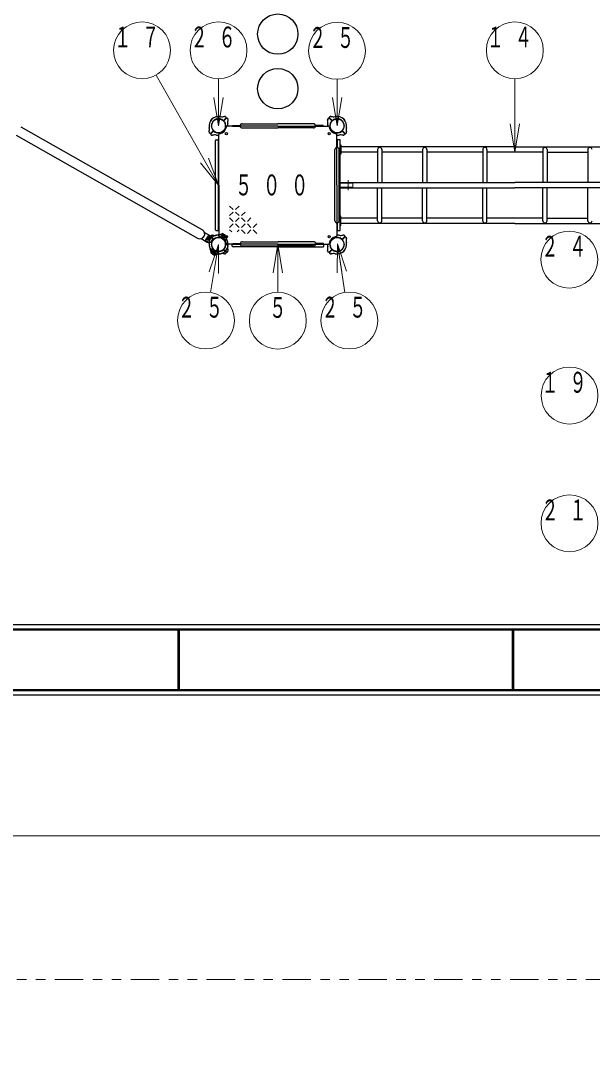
# Model space of a CAD drawing. Units: millimetres on the paper. Extents: x -385 to 0, y -594 to 267.
# Drawn here: x -296.4 to -236.1, y 91.4 to 201.4 of the extents above; entities that cross this region are included whole.
import ezdxf
from ezdxf.enums import TextEntityAlignment as Align

# ---------------------------------------------------------------- set-up
doc = ezdxf.new("R2010")
doc.units = ezdxf.units.MM
for name, pattern in [('USER1', [4.5, 2.5, -2]), ('USER2', [6, 3, -1, 1, -1]), ('USER3', [8, 3, -1, 1, -1, 1, -1])]:
    doc.linetypes.add(name, pattern=pattern)
doc.layers.add('1_60', color=7, linetype='Continuous', lineweight=25)
doc.styles.add('ＭＳ ゴシック', font='')
doc.styles.get('ＭＳ ゴシック').set_extended_font_data('MS Gothic')

msp = doc.modelspace()

# ---------------------------------------------------------------- linework, layer by layer
at = {"layer": '1_60', "lineweight": 13}
for p, q in [((-275.506, 184.083), (-282.088, 195.685)), ((-275.506, 190.333), (-275.506, 195.294)), ((-263.006, 190.333), (-263.006, 195.24)), ((-244.261, 187.549), (-244.261, 195.294)), ((-275.506, 190.333), (-276.006, 193.333)), ((-275.006, 193.333), (-275.506, 190.333)), ((-275.506, 190.333), (-275.506, 193.333)), ((-263.006, 190.333), (-263.506, 193.333)), ((-262.506, 193.333), (-263.006, 190.333)), ((-263.006, 190.333), (-263.006, 193.333)), ((-244.261, 187.549), (-244.761, 190.549)), ((-243.761, 190.549), (-244.261, 187.549)), ((-244.261, 187.549), (-244.261, 190.549)), ((-275.506, 184.083), (-277.421, 186.445)), ((-275.506, 184.083), (-276.986, 186.692)), ((-276.551, 186.939), (-275.506, 184.083)), ((-273.963, 181.501), (-274.338, 181.876)), ((-273.338, 181.876), (-273.713, 181.501)), ((-273.963, 181.251), (-274.338, 180.876)), ((-273.963, 180.251), (-274.338, 180.626)), ((-273.338, 180.876), (-273.713, 181.251)), ((-273.338, 180.626), (-273.713, 180.251)), ((-272.713, 181.251), (-273.088, 180.876)), ((-272.713, 180.251), (-273.088, 180.626)), ((-272.088, 180.626), (-272.463, 180.251)), ((-273.963, 180.001), (-274.338, 179.626)), ((-274.115, 179.153), (-274.338, 179.376)), ((-273.338, 179.626), (-273.713, 180.001)), ((-273.338, 179.376), (-273.537, 179.176)), ((-272.713, 180.001), (-273.088, 179.626)), ((-272.713, 179.001), (-273.088, 179.376)), ((-272.088, 179.626), (-272.463, 180.001)), ((-272.088, 179.376), (-272.463, 179.001)), ((-271.463, 180.001), (-271.838, 179.626)), ((-271.463, 179.001), (-271.838, 179.376)), ((-276.492, 174.955), (-275.506, 177.833)), ((-275.506, 177.833), (-276.346, 172.784)), ((-275.506, 177.833), (-275.999, 174.873)), ((-275.506, 177.833), (-275.505, 174.791)), ((-269.756, 174.858), (-269.256, 177.858)), ((-269.256, 177.858), (-268.756, 174.858)), ((-269.256, 177.858), (-269.256, 174.858)), ((-269.256, 177.858), (-269.256, 172.8)), ((-263.007, 174.859), (-262.979, 177.9)), ((-262.979, 177.9), (-262.019, 175.014)), ((-262.979, 177.9), (-262.513, 174.937)), ((-262.979, 177.9), (-262.175, 172.788)), ((-195.256, 115.523), (-362.387, 115.523))]:
    msp.add_line(p, q, dxfattribs=at)
at = {"layer": '1_60'}
for p, q in [((-276.321, 190.912), (-276.323, 190.914)), ((-276.086, 191.148), (-276.087, 191.15)), ((-274.04, 190.359), (-274.04, 190.306)), ((-274.04, 190.359), (-273.231, 190.359)), ((-273.006, 190.559), (-269.256, 190.559)), ((-265.506, 190.559), (-269.256, 190.559)), ((-264.473, 190.359), (-265.281, 190.359)), ((-264.473, 190.359), (-264.473, 190.306)), ((-262.427, 191.148), (-262.425, 191.15)), ((-262.191, 190.912), (-262.189, 190.914)), ((-296.848, 189.36), (-277.712, 178.504)), ((-296.35, 190.237), (-277.214, 179.381)), ((-274.04, 190.306), (-273.231, 190.306)), ((-273.006, 190.106), (-269.256, 190.106)), ((-265.506, 190.106), (-269.256, 190.106)), ((-264.473, 190.306), (-265.281, 190.306)), ((-275.823, 179.374), (-275.823, 188.791)), ((-275.739, 188.874), (-275.589, 188.874)), ((-275.506, 179.374), (-275.506, 188.791)), ((-263.006, 188.874), (-263.006, 188.059)), ((-262.689, 188.874), (-263.006, 188.874)), ((-262.689, 179.291), (-262.689, 188.874)), ((-263.233, 180.332), (-263.233, 187.833)), ((-262.779, 180.332), (-262.779, 187.833)), ((-262.673, 187.549), (-262.673, 188.116)), ((-244.256, 188.116), (-262.614, 188.116)), ((-258.733, 187.549), (-262.614, 187.549)), ((-258.733, 187.833), (-258.733, 184.366)), ((-258.279, 187.833), (-258.279, 184.366)), ((-253.983, 187.549), (-258.279, 187.549)), ((-253.983, 187.833), (-253.983, 184.366)), ((-253.529, 187.833), (-253.529, 184.366)), ((-247.654, 187.549), (-253.524, 187.549)), ((-247.654, 187.833), (-247.654, 184.366)), ((-247.201, 187.833), (-247.201, 184.366)), ((-241.321, 187.549), (-247.201, 187.549)), ((-244.256, 188.116), (-225.897, 188.116)), ((-241.321, 187.833), (-241.321, 184.366)), ((-240.867, 187.833), (-240.867, 184.366)), ((-240.867, 187.549), (-236.566, 187.549)), ((-236.566, 187.833), (-236.566, 184.366)), ((-262.673, 183.799), (-262.673, 184.366)), ((-262.673, 184.366), (-244.256, 184.366)), ((-262.673, 183.799), (-244.256, 183.799)), ((-258.733, 180.332), (-258.733, 183.799)), ((-258.279, 180.332), (-258.279, 183.799)), ((-253.983, 180.332), (-253.983, 183.799)), ((-253.529, 180.332), (-253.529, 183.799)), ((-247.654, 180.332), (-247.654, 183.799)), ((-247.201, 180.332), (-247.201, 183.799)), ((-225.839, 184.366), (-244.256, 184.366)), ((-225.839, 183.799), (-244.256, 183.799)), ((-241.321, 180.332), (-241.321, 183.799)), ((-240.867, 180.332), (-240.867, 183.799)), ((-236.566, 180.332), (-236.566, 183.799)), ((-258.733, 180.616), (-262.614, 180.616)), ((-253.983, 180.616), (-258.279, 180.616)), ((-247.654, 180.616), (-253.524, 180.616)), ((-241.321, 180.616), (-247.201, 180.616)), ((-240.867, 180.616), (-236.566, 180.616)), ((-263.006, 180.106), (-263.006, 179.291)), ((-244.256, 180.049), (-262.614, 180.049)), ((-244.256, 180.049), (-225.897, 180.049)), ((-277.343, 178.453), (-276.702, 178.089)), ((-276.981, 179.091), (-276.34, 178.727)), ((-275.739, 179.291), (-275.589, 179.291)), ((-263.006, 179.291), (-262.689, 179.291)), ((-276.321, 177.253), (-276.323, 177.251)), ((-274.731, 177.201), (-274.728, 177.2)), ((-274.566, 177.491), (-274.564, 177.49)), ((-274.062, 177.667), (-274.062, 177.817)), ((-274.012, 177.874), (-274.012, 177.927)), ((-274.012, 177.927), (-273.204, 177.927)), ((-274.012, 177.874), (-273.204, 177.874)), ((-269.228, 177.584), (-273.978, 177.584)), ((-272.978, 178.127), (-269.228, 178.127)), ((-272.978, 177.674), (-269.228, 177.674)), ((-265.478, 178.127), (-269.228, 178.127)), ((-265.478, 177.674), (-269.228, 177.674)), ((-269.228, 177.584), (-264.478, 177.584)), ((-264.445, 177.927), (-265.253, 177.927)), ((-264.445, 177.874), (-265.253, 177.874)), ((-264.445, 177.874), (-264.445, 177.927)), ((-264.395, 177.667), (-264.395, 177.817)), ((-262.191, 177.253), (-262.189, 177.251)), ((-276.086, 177.017), (-276.087, 177.015)), ((-262.427, 177.017), (-262.425, 177.015))]:
    msp.add_line(p, q, dxfattribs=at)
at = {"layer": '1_60', "color": 2}
for p, q in [((-274.971, 190.903), (-274.694, 191.18)), ((-274.936, 190.867), (-274.658, 191.145)), ((-274.695, 191.228), (-274.791, 191.318)), ((-274.61, 191.144), (-274.521, 191.048)), ((-263.902, 191.144), (-263.991, 191.048)), ((-263.576, 190.867), (-263.854, 191.145)), ((-263.541, 190.903), (-263.818, 191.18)), ((-263.817, 191.228), (-263.722, 191.318)), ((-276.402, 189.521), (-276.485, 189.61)), ((-276.076, 189.798), (-276.354, 189.52)), ((-276.041, 189.763), (-276.318, 189.485)), ((-276.318, 189.437), (-276.229, 189.354)), ((-262.471, 189.763), (-262.194, 189.485)), ((-262.436, 189.798), (-262.158, 189.52)), ((-262.194, 189.437), (-262.283, 189.354)), ((-262.11, 189.521), (-262.028, 189.61)), ((-276.61, 178.757), (-276.866, 178.306)), ((-276.855, 178.261), (-276.58, 178.092)), ((-276.566, 178.77), (-276.28, 178.621)), ((-276.402, 178.644), (-276.485, 178.555)), ((-276.076, 178.367), (-276.354, 178.645)), ((-276.318, 178.728), (-276.229, 178.811)), ((-276.041, 178.402), (-276.318, 178.68)), ((-275.142, 178.524), (-274.949, 178.866)), ((-275.099, 178.5), (-274.905, 178.841)), ((-274.962, 178.912), (-275.07, 178.968)), ((-274.859, 178.853), (-274.747, 178.785)), ((-262.471, 178.402), (-262.194, 178.68)), ((-262.436, 178.367), (-262.158, 178.645)), ((-262.194, 178.728), (-262.283, 178.811)), ((-262.11, 178.644), (-262.028, 178.555)), ((-276.022, 177.192), (-276.385, 177.423)), ((-276.02, 177.181), (-276.156, 176.941)), ((-275.913, 177.165), (-276.107, 176.824)), ((-275.951, 177.098), (-276.038, 177.148)), ((-274.971, 177.262), (-274.694, 176.985)), ((-274.936, 177.298), (-274.658, 177.02)), ((-263.576, 177.298), (-263.854, 177.02)), ((-263.541, 177.262), (-263.818, 176.985)), ((-276.167, 176.937), (-276.272, 176.99)), ((-276.154, 176.812), (-276.265, 176.881)), ((-276.05, 176.924), (-276.137, 176.974)), ((-275.87, 177.141), (-276.064, 176.799)), ((-276.05, 176.753), (-275.943, 176.697)), ((-274.695, 176.937), (-274.791, 176.847)), ((-274.61, 177.021), (-274.521, 177.117)), ((-263.902, 177.021), (-263.991, 177.117)), ((-263.817, 176.937), (-263.722, 176.847))]:
    msp.add_line(p, q, dxfattribs=at)
at = {"layer": '1_60', "color": 4}
for p, q in [((-275.481, 184.082), (-275.481, 189.422)), ((-269.256, 190.308), (-274.596, 190.308)), ((-269.256, 190.308), (-263.916, 190.308)), ((-263.031, 184.082), (-263.031, 189.422)), ((-275.481, 184.082), (-275.481, 178.743)), ((-263.031, 184.082), (-263.031, 178.743)), ((-269.256, 177.857), (-274.596, 177.857)), ((-269.256, 177.857), (-263.916, 177.857))]:
    msp.add_line(p, q, dxfattribs=at)
at = {"layer": '1_60', "linetype": 'USER1', "lineweight": 13}
for p, q in [((-262.779, 184.309), (-261.339, 184.309)), ((-262.779, 183.856), (-261.339, 183.856)), ((-261.339, 183.856), (-261.339, 184.309)), ((-274.758, 177.888), (-274.548, 177.89)), ((-274.757, 177.788), (-274.547, 177.79)), ((-274.548, 177.89), (-274.511, 177.928)), ((-274.548, 177.89), (-274.547, 177.79)), ((-274.547, 177.79), (-274.509, 177.753))]:
    msp.add_line(p, q, dxfattribs=at)
at = {"layer": '1_60', "linetype": 'USER2', "lineweight": 13}
for p, q in [((-261.839, 184.616), (-261.839, 183.568)), ((-275.267, 178.799), (-274.752, 178.507)), ((-276.213, 177.132), (-275.698, 176.839))]:
    msp.add_line(p, q, dxfattribs=at)
at = {"layer": '1_60', "color": 2, "linetype": 'USER1', "lineweight": 13}
for p, q in [((-276.474, 178.218), (-276.828, 178.374)), ((-276.762, 178.354), (-276.741, 178.391)), ((-276.73, 178.395), (-276.446, 178.269)), ((-276.334, 178.466), (-276.649, 178.689)), ((-276.598, 178.643), (-276.619, 178.606)), ((-276.363, 178.415), (-276.617, 178.595)), ((-276.464, 178.222), (-276.332, 178.455)), ((-275.221, 178.605), (-275.605, 178.797)), ((-275.21, 178.608), (-275.074, 178.848)), ((-275.104, 178.592), (-275.191, 178.641)), ((-275.077, 178.859), (-275.176, 178.922)), ((-275.006, 178.765), (-275.093, 178.815)), ((-275.061, 178.567), (-274.974, 178.518)), ((-274.993, 178.485), (-274.856, 178.724)), ((-274.99, 178.473), (-274.628, 178.242)), ((-274.962, 178.741), (-274.875, 178.691)), ((-274.846, 178.728), (-274.74, 178.675)), ((-276.007, 176.9), (-275.92, 176.85)), ((-275.802, 177.057), (-275.938, 176.817)), ((-275.936, 176.806), (-275.837, 176.743)), ((-275.908, 177.074), (-275.821, 177.024)), ((-275.791, 177.061), (-275.407, 176.869))]:
    msp.add_line(p, q, dxfattribs=at)
at = {"layer": '1_60', "color": 190}
for p, q in [((-304.247, 137.786), (-213.156, 137.786)), ((-304.247, 137.333), (-213.156, 137.333)), ((-304.247, 130.832), (-213.156, 130.832)), ((-304.247, 130.379), (-213.156, 130.379))]:
    msp.add_line(p, q, dxfattribs=at)
at = {"layer": '1_60', "color": 94}
for p, q in [((-303.596, 137.216), (-213.741, 137.216)), ((-303.596, 130.949), (-213.741, 130.949))]:
    msp.add_line(p, q, dxfattribs=at)
at = {"layer": '1_60', "color": 70}
for p, q in [((-279.763, 130.949), (-279.763, 137.216)), ((-279.63, 130.949), (-279.63, 137.216)), ((-244.504, 130.949), (-244.504, 137.216)), ((-244.382, 130.949), (-244.382, 137.216))]:
    msp.add_line(p, q, dxfattribs=at)
at = {"layer": '1_60', "linetype": 'USER3', "lineweight": 13}
msp.add_lwpolyline([(-239.15, 221.075), (-255.95, 237.874), (-282.563, 237.874), (-299.362, 221.075), (-333.021, 221.075), (-351.128, 202.968), (-351.128, 177.697), (-328.991, 155.56), (-337.805, 146.746), (-337.805, 121.419), (-316.765, 100.379), (-229.029, 100.379), (-225.74, 97.09), (-219.897, 97.09), (-208.33, 85.523), (-180.183, 85.523), (-166.023, 99.683), (-155.122, 99.683), (-137.519, 117.285), (-137.519, 200.49), (-158.104, 221.075)], close=True, dxfattribs=at)
at = {"layer": '1_60'}
for points in [[(-262.689, 188.333), (-262.614, 188.333), (-262.614, 187.333), (-262.689, 187.333)], [(-262.689, 179.832), (-262.614, 179.832), (-262.614, 180.832), (-262.689, 180.832)]]:
    msp.add_lwpolyline(points, close=True, dxfattribs=at)
for centre, radius in [((-269.256, 199.999), 2.125), ((-269.256, 194.249), 2.125), ((-275.506, 190.333), 0.743), ((-263.006, 190.333), 0.743), ((-274.681, 189.508), 0.108), ((-263.831, 189.508), 0.108), ((-276.521, 178.408), 0.125), ((-276.521, 178.408), 0.1), ((-275.506, 177.833), 0.743), ((-274.681, 178.657), 0.108), ((-263.831, 178.657), 0.108), ((-263.006, 177.832), 0.743)]:
    msp.add_circle(centre, radius, dxfattribs=at)
at = {"layer": '1_60', "lineweight": 13}
for centre in [(-283.568, 198.294), (-275.506, 198.294), (-263.006, 198.24), (-244.261, 198.294), (-238.526, 176.243), (-276.839, 169.824), (-269.256, 169.8), (-261.71, 169.824), (-238.494, 161.916), (-238.501, 148.46)]:
    msp.add_circle(centre, 3, dxfattribs=at)
at = {"layer": '1_60', "color": 2}
for centre, radius, start, end in [((-275.506, 190.333), 1, 135, 192.27281), ((-275.506, 190.333), 0.75, 135, 220.72934), ((-275.506, 190.333), 1, 77.72719, 135), ((-275.506, 190.333), 0.75, 49.27066, 135), ((-275.116, 192.124), 0.833, 257.72719, 287.54116), ((-274.995, 190.926), 0.0333, 229.27066, 315), ((-275.506, 190.333), 0.75, 315, 40.72934), ((-274.913, 190.844), 0.0333, 135, 220.72934), ((-274.84, 191.25), 0.0833, 47, 107.54116), ((-274.717, 191.204), 0.0333, 315, 47), ((-274.635, 191.121), 0.0333, 43, 135), ((-273.715, 190.722), 0.833, 162.45884, 192.27281), ((-275.506, 190.333), 1, 358.56746, 12.27281), ((-274.589, 190.999), 0.0833, 342.45884, 43), ((-263.923, 190.999), 0.0833, 137, 197.54116), ((-263.006, 190.333), 1, 167.72719, 181.43254), ((-264.797, 190.722), 0.833, 347.72719, 17.54116), ((-263.877, 191.121), 0.0333, 45, 137), ((-263.795, 191.204), 0.0333, 133, 225), ((-263.006, 190.333), 0.75, 139.27066, 225), ((-263.672, 191.25), 0.0833, 72.45884, 133), ((-263.396, 192.124), 0.833, 252.45884, 282.27281), ((-263.6, 190.844), 0.0333, 319.27066, 45), ((-263.517, 190.926), 0.0333, 225, 310.72934), ((-263.006, 190.333), 0.75, 45, 130.72934), ((-263.006, 190.333), 1, 45, 102.27281), ((-263.006, 190.333), 0.75, 319.27066, 45), ((-263.006, 190.333), 1, 347.72719, 45), ((-276.424, 189.667), 0.0833, 162.45884, 223), ((-277.298, 189.943), 0.833, 342.45884, 12.27281), ((-276.377, 189.544), 0.0333, 223, 315), ((-276.295, 189.461), 0.0333, 135, 227), ((-276.172, 189.415), 0.0833, 227, 287.54116), ((-275.896, 188.541), 0.833, 77.72719, 107.54116), ((-276.1, 189.821), 0.0333, 315, 40.72934), ((-276.017, 189.739), 0.0333, 49.27066, 135), ((-275.506, 190.333), 0.75, 229.27066, 315), ((-275.506, 190.333), 1, 257.72719, 271.43254), ((-263.006, 190.333), 0.75, 225, 310.72934), ((-263.006, 190.333), 1, 268.56746, 282.27281), ((-262.616, 188.541), 0.833, 72.45884, 102.27281), ((-262.495, 189.739), 0.0333, 45, 130.72934), ((-262.412, 189.821), 0.0333, 139.27066, 225), ((-262.34, 189.415), 0.0833, 252.45884, 313), ((-262.217, 189.461), 0.0333, 313, 45), ((-262.135, 189.544), 0.0333, 225, 317), ((-261.214, 189.943), 0.833, 167.72719, 197.54116), ((-262.088, 189.667), 0.0833, 317, 17.54116), ((-276.837, 178.289), 0.0333, 150.43431, 238.43431), ((-276.581, 178.741), 0.0333, 62.43431, 150.43431), ((-276.424, 178.498), 0.0833, 137, 197.54116), ((-277.298, 178.222), 0.833, 347.72719, 17.54116), ((-276.377, 178.621), 0.0333, 45, 137), ((-276.295, 178.704), 0.0333, 133, 225), ((-276.202, 178.769), 0.167, 242.43431, 306.64375), ((-275.506, 177.832), 0.75, 139.27066, 225), ((-276.172, 178.75), 0.0833, 72.45884, 133), ((-275.506, 177.833), 0.75, 64.70497, 150.43431), ((-275.896, 179.624), 0.833, 252.45884, 282.27281), ((-275.506, 177.833), 1, 93.16151, 127.30192), ((-276.1, 178.343), 0.0333, 319.27066, 45), ((-276.017, 178.426), 0.0333, 225, 310.72934), ((-275.506, 177.832), 0.75, 45, 130.72934), ((-275.506, 177.832), 1, 88.56746, 102.27281), ((-275.607, 179.663), 0.833, 273.16151, 302.97548), ((-275.171, 178.541), 0.0333, 244.70497, 330.43431), ((-275.108, 178.894), 0.0833, 62.43431, 122.97548), ((-275.07, 178.483), 0.0333, 150.43431, 236.16365), ((-275.506, 177.833), 0.75, 330.43431, 56.16365), ((-275.506, 177.832), 0.75, 319.27066, 45), ((-274.978, 178.882), 0.0333, 330.43431, 62.43431), ((-274.876, 178.825), 0.0333, 58.43431, 150.43431), ((-274.799, 178.719), 0.0833, 357.89315, 58.43431), ((-273.883, 178.685), 0.833, 177.89315, 207.70712), ((-275.506, 177.833), 1, 330.43431, 27.70712), ((-263.006, 177.832), 0.75, 135, 220.72934), ((-263.006, 177.832), 0.75, 49.27066, 135), ((-263.006, 177.832), 1, 77.72719, 91.43254), ((-262.616, 179.624), 0.833, 257.72719, 287.54116), ((-262.495, 178.426), 0.0333, 229.27066, 315), ((-263.006, 177.832), 0.75, 315, 40.72934), ((-262.412, 178.343), 0.0333, 135, 220.72934), ((-262.34, 178.75), 0.0833, 47, 107.54116), ((-262.217, 178.704), 0.0333, 315, 47), ((-262.135, 178.621), 0.0333, 43, 135), ((-261.214, 178.222), 0.833, 162.45884, 192.27281), ((-262.088, 178.498), 0.0833, 342.45884, 43), ((-276.667, 177.95), 0.167, 354.22488, 58.43431), ((-275.506, 177.832), 1, 167.72719, 225), ((-275.506, 177.833), 1, 173.56671, 207.70712), ((-276.295, 177.564), 0.167, 198.83374, 237.43431), ((-277.129, 176.98), 0.833, 357.89315, 27.70712), ((-275.506, 177.833), 0.75, 150.43431, 236.16365), ((-275.506, 177.832), 0.75, 225, 310.72934), ((-276.027, 177.185), 0.0083, 330.43431, 57.43431), ((-275.942, 177.182), 0.0333, 330.43431, 56.16365), ((-275.841, 177.124), 0.0333, 64.70497, 150.43431), ((-275.506, 177.833), 0.75, 244.70497, 330.43431), ((-275.506, 177.833), 1, 273.16151, 330.43431), ((-274.995, 177.239), 0.0333, 45, 130.72934), ((-274.913, 177.321), 0.0333, 139.27066, 225), ((-273.715, 177.443), 0.833, 167.72719, 197.54116), ((-275.506, 177.832), 1, 347.72719, 1.43254), ((-274.589, 177.166), 0.0833, 317, 17.54116), ((-263.006, 177.832), 1, 178.56746, 192.27281), ((-263.923, 177.166), 0.0833, 162.45884, 223), ((-264.797, 177.443), 0.833, 342.45884, 12.27281), ((-263.6, 177.321), 0.0333, 315, 40.72934), ((-263.517, 177.239), 0.0333, 49.27066, 135), ((-263.006, 177.832), 0.75, 229.27066, 315), ((-263.006, 177.832), 1, 315, 12.27281), ((-276.279, 176.975), 0.0167, 63.43431, 179.65338), ((-276.213, 176.946), 0.0833, 177.89315, 238.43431), ((-275.506, 177.832), 1, 225, 282.27281), ((-276.163, 176.945), 0.0083, 243.43431, 330.43431), ((-276.136, 176.84), 0.0333, 238.43431, 330.43431), ((-276.035, 176.783), 0.0333, 150.43431, 242.43431), ((-275.904, 176.771), 0.0833, 242.43431, 302.97548), ((-275.405, 176.002), 0.833, 93.16151, 122.97548), ((-275.116, 176.041), 0.833, 72.45884, 102.27281), ((-274.84, 176.915), 0.0833, 252.45884, 313), ((-274.717, 176.961), 0.0333, 313, 45), ((-274.635, 177.044), 0.0333, 225, 317), ((-263.877, 177.044), 0.0333, 223, 315), ((-263.795, 176.961), 0.0333, 135, 227), ((-263.672, 176.915), 0.0833, 227, 287.54116), ((-263.396, 176.041), 0.833, 77.72719, 107.54116), ((-263.006, 177.832), 1, 257.72719, 315)]:
    msp.add_arc(centre, radius, start, end, dxfattribs=at)
at = {"layer": '1_60'}
for centre, radius, start, end in [((-276.311, 190.926), 0.0167, 143.62693, 225), ((-275.506, 190.333), 1.017, 135, 143.62693), ((-275.506, 190.333), 1.017, 126.37307, 135), ((-276.099, 191.138), 0.0167, 45, 126.37307), ((-273.006, 190.333), 0.227, 90, 270), ((-265.506, 190.333), 0.227, 270, 90), ((-262.413, 191.138), 0.0167, 53.62693, 135), ((-263.006, 190.333), 1.017, 45, 53.62693), ((-263.006, 190.333), 1.017, 36.37307, 45), ((-262.201, 190.926), 0.0167, 315, 36.37307), ((-275.506, 190.333), 0.833, 276.78718, 353.21282), ((-263.006, 190.333), 0.833, 186.78718, 263.21282), ((-275.739, 188.791), 0.0833, 90, 180), ((-275.589, 188.791), 0.0833, 0, 90), ((-263.006, 187.833), 0.227, 0, 180), ((-258.506, 187.833), 0.227, 0, 180), ((-253.756, 187.833), 0.227, 0, 180), ((-247.427, 187.833), 0.227, 0, 180), ((-241.094, 187.833), 0.227, 0, 180), ((-236.339, 187.833), 0.227, 0, 180), ((-277.463, 178.943), 0.504, 240.43431, 60.43431), ((-275.739, 179.374), 0.0833, 180, 270), ((-275.589, 179.374), 0.0833, 270, 0), ((-263.006, 180.332), 0.227, 180, 0), ((-258.506, 180.332), 0.227, 180, 0), ((-253.756, 180.332), 0.227, 180, 0), ((-247.427, 180.332), 0.227, 180, 0), ((-241.094, 180.332), 0.227, 180, 0), ((-236.339, 180.332), 0.227, 180, 0), ((-276.521, 178.408), 0.367, 240.43431, 60.43431), ((-275.506, 177.832), 0.833, 6.78718, 83.21282), ((-263.006, 177.832), 0.833, 96.78718, 173.21282), ((-276.311, 177.239), 0.0167, 135, 216.37307), ((-275.506, 177.832), 1.017, 216.37307, 225), ((-274.72, 177.214), 0.0167, 240.43431, 321.80739), ((-275.506, 177.833), 1.017, 321.80739, 330.43431), ((-275.506, 177.833), 1.017, 330.43431, 339.06124), ((-274.572, 177.475), 0.0167, 339.06124, 60.43431), ((-273.978, 177.667), 0.0833, 180, 270), ((-272.978, 177.9), 0.227, 90, 270), ((-265.478, 177.9), 0.227, 270, 90), ((-264.478, 177.667), 0.0833, 270, 0), ((-263.006, 177.832), 1.017, 315, 323.62693), ((-262.201, 177.239), 0.0167, 323.62693, 45), ((-275.506, 177.832), 1.017, 225, 233.62693), ((-276.099, 177.027), 0.0167, 233.62693, 315), ((-262.413, 177.027), 0.0167, 225, 306.37307), ((-263.006, 177.832), 1.017, 306.37307, 315)]:
    msp.add_arc(centre, radius, start, end, dxfattribs=at)
at = {"layer": '1_60', "color": 4}
for centre, start, end in [((-275.398, 189.422), 96.78718, 180), ((-274.596, 190.224), 90, 173.21282), ((-263.916, 190.224), 6.78718, 90), ((-263.114, 189.422), 0, 83.21282), ((-275.398, 178.743), 180, 263.21282), ((-263.114, 178.743), 276.78718, 0), ((-274.596, 177.941), 186.78718, 270), ((-263.916, 177.941), 270, 353.21282)]:
    msp.add_arc(centre, 0.0833, start, end, dxfattribs=at)
at = {"layer": '1_60', "color": 190}
msp.add_arc((-277.463, 178.943), 0.504, 283.77607, 17.09256, dxfattribs=at)
at = {"layer": '1_60', "color": 2, "linetype": 'USER1', "lineweight": 13}
for centre, radius, start, end in [((-276.77, 178.358), 0.0083, 246.14491, 330.43431), ((-276.734, 178.387), 0.0083, 66.14491, 150.43431), ((-276.612, 178.602), 0.0083, 150.43431, 234.72372), ((-276.605, 178.648), 0.0083, 330.43431, 54.72372), ((-276.442, 178.277), 0.0083, 246.14491, 330.43431), ((-276.368, 178.408), 0.0083, 330.43431, 54.72372), ((-276.339, 178.459), 0.0083, 330.43431, 54.72372), ((-275.68, 178.648), 0.167, 63.43431, 102.03489), ((-275.217, 178.612), 0.0083, 243.43431, 330.43431), ((-275.167, 178.936), 0.0167, 121.21525, 237.43431), ((-275.081, 178.852), 0.0083, 330.43431, 57.43431), ((-274.985, 178.48), 0.0083, 150.43431, 237.43431), ((-274.849, 178.72), 0.0083, 63.43431, 150.43431), ((-274.733, 178.69), 0.0167, 243.43431, 359.65338), ((-276.471, 178.226), 0.0083, 246.14491, 330.43431), ((-274.717, 178.102), 0.167, 18.83374, 57.43431), ((-275.931, 176.813), 0.0083, 150.43431, 237.43431), ((-275.846, 176.729), 0.0167, 301.21525, 57.43431), ((-275.795, 177.053), 0.0083, 63.43431, 150.43431), ((-275.332, 177.018), 0.167, 243.43431, 282.03489)]:
    msp.add_arc(centre, radius, start, end, dxfattribs=at)

# ---------------------------------------------------------------- texts
at = {"layer": '1_60', "style": 'ＭＳ ゴシック', "width": 0.6}
msp.add_text('５', height=2.199, dxfattribs=at).set_placement((-269.256, 172.3), align=Align.TOP_CENTER)
at = {"layer": '1_60', "char_height": 2.199, "style": 'ＭＳ ゴシック'}
for s, insert, attachment_point in [('\\T1.64;\\W0.6;１７', (-283.568, 200.794), 2), ('\\T1.64;\\W0.6;２６', (-275.506, 200.794), 2), ('\\T1.64;\\W0.6;２５', (-263.006, 200.74), 2), ('\\T1.64;\\W0.6;１４', (-244.261, 200.794), 2), ('\\T1.64;\\W0.6;５００', (-273.756, 184.083), 4), ('\\T1.64;\\W0.6;２４', (-238.526, 178.743), 2), ('\\T1.64;\\W0.6;２５', (-276.839, 172.324), 2), ('\\T1.64;\\W0.6;２５', (-261.71, 172.324), 2), ('\\T1.64;\\W0.6;１９', (-238.494, 164.416), 2), ('\\T1.64;\\W0.6;２１', (-238.501, 150.96), 2)]:
    msp.add_mtext(s, dxfattribs=dict(at, insert=insert, attachment_point=attachment_point))

doc.saveas('drawing.dxf')
